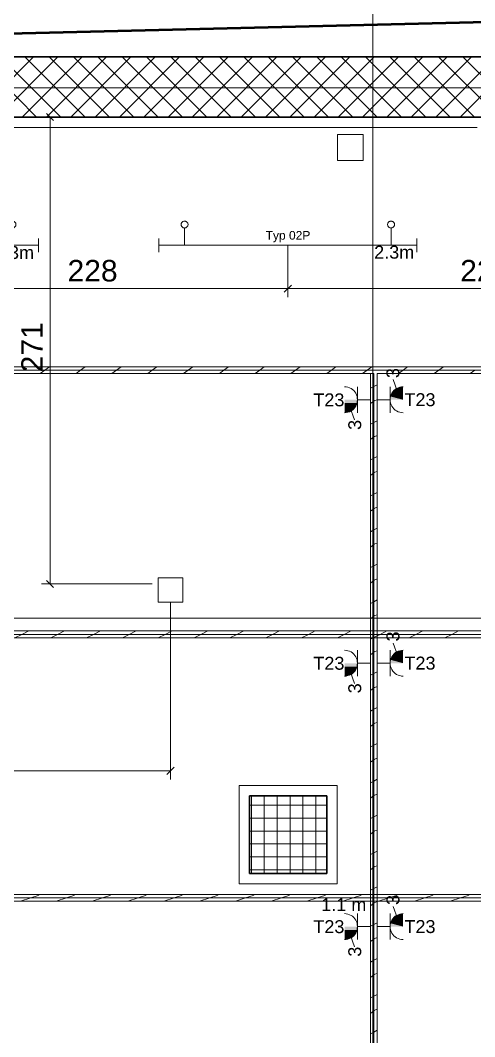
# Model space of a CAD drawing. Extents: x -1132 to 613, y -179 to 712.
# Drawn here: x -1045 to -992.2, y 151.1 to 269.1 of the extents above; entities that cross this region are included whole.
import ezdxf
from ezdxf.lldxf.tags import DXFTag

# ---------------------------------------------------------------- set-up
doc = ezdxf.new("R2010")
doc.units = 0
doc.layers.get('0').update_dxf_attribs({"lineweight": 13})
for name, color, linetype, lineweight in [('A-FLOR-____-OVHD', 7, 'Strichpunkt - Fein', 9), ('A-WALL-____-MCUT', 7, 'Continuous', 35), ('A-WALL-____-PATT', 7, 'Continuous', 35), ('A-WALL-FNSH-MCUT', 7, 'Continuous', 35), ('S-COLS-____-MCUT', 7, 'Continuous', 35), ('S-COLS-____-OTLN', 7, 'Continuous', 9), ('S-GRID-____-OTLN', 7, 'Continuous', 5)]:
    doc.layers.add(name, color=color, linetype=linetype, lineweight=lineweight)
for name, color, linetype, lineweight, true_color in [('EL01_VVV_Mass', 7, 'Continuous', 13, 0xb2b200), ('EL01_WAN_HLKS', 5, 'Continuous', 13, 0x0000ff), ('EL01_WAN_Kraft', 1, 'Continuous', 13, 0xff0000), ('EL01_WAN_Leuchten', 7, 'Continuous', 13, 0x0080ff), ('EL01_WAN_Leuchtentyp', 7, 'Continuous', 13, 0x0099ff), ('X_Geometrie', 3, 'Continuous', 50, 0x00ff00)]:
    doc.layers.add(name, color=color, linetype=linetype, lineweight=lineweight, true_color=true_color)
doc.styles.get("Standard").update_dxf_attribs({"font": 'arial.ttf'})
tags = doc.linetypes.add('_Rasterlinie_', pattern=[0.375, 0.2, -0.05, 0.075, -0.05]).pattern_tags.tags
tags[10:11] = [DXFTag(74, 4), DXFTag(75, 0), DXFTag(340, '0'), DXFTag(46, 1.0), DXFTag(50, 0.0), DXFTag(44, 0.0), DXFTag(45, 0.0)]
tags[8:9] = [DXFTag(74, 4), DXFTag(75, 0), DXFTag(340, '0'), DXFTag(46, 1.0), DXFTag(50, 0.0), DXFTag(44, 0.0), DXFTag(45, 0.0)]
tags[6:7] = [DXFTag(74, 4), DXFTag(75, 0), DXFTag(340, '0'), DXFTag(46, 1.0), DXFTag(50, 0.0), DXFTag(44, 0.0), DXFTag(45, 0.0)]
tags[4:5] = [DXFTag(74, 4), DXFTag(75, 0), DXFTag(340, '0'), DXFTag(46, 1.0), DXFTag(50, 0.0), DXFTag(44, 0.0), DXFTag(45, 0.0)]
tags = doc.linetypes.add('Strichpunkt - Fein', pattern=[0.2, 0.1, -0.05, 0, -0.05]).pattern_tags.tags
tags[10:11] = [DXFTag(74, 4), DXFTag(75, 0), DXFTag(340, '0'), DXFTag(46, 1.0), DXFTag(50, 0.0), DXFTag(44, 0.0), DXFTag(45, 0.0)]
tags[8:9] = [DXFTag(74, 4), DXFTag(75, 0), DXFTag(340, '0'), DXFTag(46, 1.0), DXFTag(50, 0.0), DXFTag(44, 0.0), DXFTag(45, 0.0)]
tags[6:7] = [DXFTag(74, 4), DXFTag(75, 0), DXFTag(340, '0'), DXFTag(46, 1.0), DXFTag(50, 0.0), DXFTag(44, 0.0), DXFTag(45, 0.0)]
tags[4:5] = [DXFTag(74, 4), DXFTag(75, 0), DXFTag(340, '0'), DXFTag(46, 1.0), DXFTag(50, 0.0), DXFTag(44, 0.0), DXFTag(45, 0.0)]

# ---------------------------------------------------------------- blocks, each defined once
blk = doc.blocks.new('Referenz-A0UNPDE96I', base_point=(-1115.89, -117.37))
at = {"layer": 'A-FLOR-____-OVHD', "color": 0, "linetype": 'Strichpunkt - Fein', "ltscale": 0.13}
for p, q in [((-991.91, 256.68), (-1072.91, 256.68)), ((-1008.16, 180.23), (-1019.56, 180.23)), ((-1019.56, 180.23), (-1019.56, 168.83)), ((-1008.16, 168.83), (-1008.16, 180.23)), ((-1019.56, 168.83), (-1008.16, 168.83))]:
    blk.add_line(p, q, dxfattribs=at)
at = {"layer": 'A-WALL-____-MCUT', "color": 0, "linetype": 'Continuous', "ltscale": 0.35}
for p, q in [((-921.91, 264.88), (-1103.81, 264.88)), ((-1103.81, 257.88), (-990.71, 257.88))]:
    blk.add_line(p, q, dxfattribs=at)
at = {"layer": 'A-WALL-____-MCUT', "color": 0, "linetype": 'Continuous', "lineweight": 9, "ltscale": 0.13}
for p, q in [((-924.21, 228.48), (-1079.41, 228.48)), ((-1003.91, 228.08), (-1004.31, 228.08)), ((-1003.91, 78.48), (-1003.91, 228.08)), ((-924.61, 197.79), (-1074.11, 197.79)), ((-924.61, 167.2), (-1079.01, 167.2))]:
    blk.add_line(p, q, dxfattribs=at)
at = {"layer": 'A-WALL-____-PATT', "color": 0, "linetype": 'Continuous', "lineweight": 9, "ltscale": 0.13}
for p, q in [((-1050.46, 257.88), (-1043.46, 264.88)), ((-1043.13, 257.88), (-1050.13, 264.88)), ((-1047.63, 257.88), (-1040.63, 264.88)), ((-1040.3, 257.88), (-1047.3, 264.88)), ((-1044.81, 257.88), (-1037.81, 264.88)), ((-1037.47, 257.88), (-1044.47, 264.88)), ((-1041.98, 257.88), (-1034.98, 264.88)), ((-1034.64, 257.88), (-1041.64, 264.88)), ((-1039.15, 257.88), (-1032.15, 264.88)), ((-1031.82, 257.88), (-1038.82, 264.88)), ((-1036.32, 257.88), (-1029.32, 264.88)), ((-1028.99, 257.88), (-1035.99, 264.88)), ((-1033.49, 257.88), (-1026.49, 264.88)), ((-1026.16, 257.88), (-1033.16, 264.88)), ((-1030.66, 257.88), (-1023.66, 264.88)), ((-1023.33, 257.88), (-1030.33, 264.88)), ((-1027.83, 257.88), (-1020.83, 264.88)), ((-1020.5, 257.88), (-1027.5, 264.88)), ((-1025.01, 257.88), (-1018.01, 264.88)), ((-1017.67, 257.88), (-1024.67, 264.88)), ((-1022.18, 257.88), (-1015.18, 264.88)), ((-1014.85, 257.88), (-1021.85, 264.88)), ((-1019.35, 257.88), (-1012.35, 264.88)), ((-1012.02, 257.88), (-1019.02, 264.88)), ((-1016.52, 257.88), (-1009.52, 264.88)), ((-1009.19, 257.88), (-1016.19, 264.88)), ((-1013.69, 257.88), (-1006.69, 264.88)), ((-1006.36, 257.88), (-1013.36, 264.88)), ((-1010.86, 257.88), (-1003.86, 264.88)), ((-1003.53, 257.88), (-1010.53, 264.88)), ((-1008.04, 257.88), (-1001.04, 264.88)), ((-1000.7, 257.88), (-1007.7, 264.88)), ((-1005.21, 257.88), (-998.21, 264.88)), ((-997.87, 257.88), (-1004.87, 264.88)), ((-1002.38, 257.88), (-995.38, 264.88)), ((-995.05, 257.88), (-1002.05, 264.88)), ((-999.55, 257.88), (-992.55, 264.88)), ((-992.22, 257.88), (-999.22, 264.88)), ((-996.72, 257.88), (-989.72, 264.88)), ((-989.39, 257.88), (-996.39, 264.88)), ((-993.89, 257.88), (-986.89, 264.88)), ((-986.56, 257.88), (-993.56, 264.88)), ((-1042.16, 228.48), (-1042.7, 228.08)), ((-1041.63, 228.88), (-1042.16, 228.48)), ((-1038, 228.48), (-1038.53, 228.08)), ((-1037.47, 228.88), (-1038, 228.48)), ((-1033.83, 228.48), (-1034.37, 228.08)), ((-1033.3, 228.88), (-1033.83, 228.48)), ((-1029.67, 228.48), (-1030.2, 228.08)), ((-1029.14, 228.88), (-1029.67, 228.48)), ((-1025.5, 228.48), (-1026.04, 228.08)), ((-1024.97, 228.88), (-1025.5, 228.48)), ((-1021.34, 228.48), (-1021.87, 228.08)), ((-1020.81, 228.88), (-1021.34, 228.48)), ((-1017.17, 228.48), (-1017.71, 228.08)), ((-1016.64, 228.88), (-1017.17, 228.48)), ((-1013.01, 228.48), (-1013.54, 228.08)), ((-1012.48, 228.88), (-1013.01, 228.48)), ((-1008.84, 228.48), (-1009.38, 228.08)), ((-1008.31, 228.88), (-1008.84, 228.48)), ((-1004.68, 228.48), (-1005.21, 228.08)), ((-1004.15, 228.88), (-1004.68, 228.48)), ((-1000.51, 228.48), (-1001.05, 228.08)), ((-999.98, 228.88), (-1000.51, 228.48)), ((-996.35, 228.48), (-996.88, 228.08)), ((-995.82, 228.88), (-996.35, 228.48)), ((-992.18, 228.48), (-992.72, 228.08)), ((-1003.51, 226.78), (-1003.91, 226.58)), ((-1003.91, 226.58), (-1004.31, 226.38)), ((-1003.91, 224.89), (-1004.31, 224.59)), ((-1003.84, 224.94), (-1003.91, 224.89)), ((-1003.51, 225.05), (-1003.8, 224.96)), ((-1003.91, 222.41), (-1004.31, 222.21)), ((-1003.51, 222.61), (-1003.91, 222.41)), ((-1003.84, 220.77), (-1003.91, 220.72)), ((-1003.51, 220.88), (-1003.79, 220.79)), ((-1003.91, 220.72), (-1004.31, 220.42)), ((-1003.51, 218.45), (-1003.91, 218.25)), ((-1003.91, 218.25), (-1004.31, 218.05)), ((-1003.91, 216.56), (-1004.31, 216.26)), ((-1003.84, 216.61), (-1003.91, 216.56)), ((-1003.51, 216.72), (-1003.79, 216.63)), ((-1003.91, 214.08), (-1004.31, 213.88)), ((-1003.51, 214.28), (-1003.91, 214.08)), ((-1003.51, 212.56), (-1003.79, 212.46)), ((-1003.91, 212.39), (-1004.31, 212.09)), ((-1003.84, 212.45), (-1003.91, 212.39)), ((-1003.51, 210.12), (-1003.91, 209.92)), ((-1003.91, 209.92), (-1004.31, 209.72)), ((-1003.91, 208.23), (-1004.31, 207.93)), ((-1003.84, 208.28), (-1003.91, 208.23)), ((-1003.51, 208.39), (-1003.79, 208.3)), ((-1003.91, 205.75), (-1004.31, 205.55)), ((-1003.51, 205.95), (-1003.91, 205.75)), ((-1003.51, 204.23), (-1003.79, 204.13)), ((-1003.91, 204.06), (-1004.31, 203.76)), ((-1003.84, 204.12), (-1003.91, 204.06)), ((-1003.91, 201.59), (-1004.31, 201.39)), ((-1003.51, 201.79), (-1003.91, 201.59)), ((-1003.91, 199.9), (-1004.31, 199.6)), ((-1003.84, 199.95), (-1003.91, 199.9)), ((-1003.51, 200.06), (-1003.79, 199.97)), ((-1044.83, 197.79), (-1045.63, 197.39)), ((-1044.03, 198.19), (-1044.83, 197.79)), ((-1040.67, 197.79), (-1041.47, 197.39)), ((-1039.87, 198.19), (-1040.67, 197.79)), ((-1036.5, 197.79), (-1037.3, 197.39)), ((-1035.7, 198.19), (-1036.5, 197.79)), ((-1032.34, 197.79), (-1033.14, 197.39)), ((-1031.54, 198.19), (-1032.34, 197.79)), ((-1028.17, 197.79), (-1028.97, 197.39)), ((-1027.37, 198.19), (-1028.17, 197.79)), ((-1024.01, 197.79), (-1024.81, 197.39)), ((-1023.21, 198.19), (-1024.01, 197.79)), ((-1019.84, 197.79), (-1020.64, 197.39)), ((-1019.04, 198.19), (-1019.84, 197.79)), ((-1015.68, 197.79), (-1016.48, 197.39)), ((-1014.88, 198.19), (-1015.68, 197.79)), ((-1011.51, 197.79), (-1012.31, 197.39)), ((-1010.71, 198.19), (-1011.51, 197.79)), ((-1007.35, 197.79), (-1008.15, 197.39)), ((-1006.55, 198.19), (-1007.35, 197.79)), ((-1003.91, 197.42), (-1004.31, 197.22)), ((-1003.51, 197.62), (-1003.91, 197.42)), ((-1003.18, 197.79), (-1003.51, 197.62)), ((-1002.38, 198.19), (-1003.18, 197.79)), ((-999.02, 197.79), (-999.82, 197.39)), ((-998.22, 198.19), (-999.02, 197.79)), ((-994.86, 197.79), (-995.66, 197.39)), ((-994.06, 198.19), (-994.86, 197.79)), ((-1003.91, 195.73), (-1004.31, 195.43)), ((-1003.84, 195.79), (-1003.91, 195.73)), ((-1003.51, 195.9), (-1003.79, 195.8)), ((-1003.91, 193.26), (-1004.31, 193.06)), ((-1003.51, 193.46), (-1003.91, 193.26)), ((-1003.91, 191.57), (-1004.31, 191.27)), ((-1003.84, 191.62), (-1003.91, 191.57)), ((-1003.51, 191.73), (-1003.79, 191.64)), ((-1003.91, 189.09), (-1004.31, 188.89)), ((-1003.51, 189.29), (-1003.91, 189.09)), ((-1003.91, 187.4), (-1004.31, 187.1)), ((-1003.84, 187.46), (-1003.91, 187.4)), ((-1003.51, 187.57), (-1003.79, 187.47)), ((-1003.91, 184.93), (-1004.31, 184.73)), ((-1003.51, 185.13), (-1003.91, 184.93)), ((-1003.91, 183.24), (-1004.31, 182.94)), ((-1003.84, 183.29), (-1003.91, 183.24)), ((-1003.51, 183.4), (-1003.79, 183.31)), ((-1003.91, 180.76), (-1004.31, 180.56)), ((-1003.51, 180.96), (-1003.91, 180.76)), ((-1003.91, 179.07), (-1004.31, 178.77)), ((-1003.84, 179.13), (-1003.91, 179.07)), ((-1003.51, 179.24), (-1003.79, 179.14)), ((-1003.91, 176.6), (-1004.31, 176.4)), ((-1003.51, 176.8), (-1003.91, 176.6)), ((-1003.91, 174.91), (-1004.31, 174.61)), ((-1003.84, 174.96), (-1003.91, 174.91)), ((-1003.51, 175.07), (-1003.79, 174.98)), ((-1003.91, 172.43), (-1004.31, 172.23)), ((-1003.51, 172.63), (-1003.91, 172.43)), ((-1003.91, 170.74), (-1004.31, 170.44)), ((-1003.84, 170.8), (-1003.91, 170.74)), ((-1003.51, 170.91), (-1003.79, 170.82)), ((-1003.91, 168.27), (-1004.31, 168.07)), ((-1003.51, 168.47), (-1003.91, 168.27)), ((-1043.8, 167.2), (-1045, 166.8)), ((-1042.94, 167.48), (-1043.8, 167.2)), ((-1042.74, 167.6), (-1042.9, 167.52)), ((-1039.64, 167.2), (-1040.84, 166.8)), ((-1038.78, 167.48), (-1039.64, 167.2)), ((-1038.58, 167.6), (-1038.73, 167.52)), ((-1035.47, 167.2), (-1036.67, 166.8)), ((-1034.61, 167.48), (-1035.47, 167.2)), ((-1034.41, 167.6), (-1034.57, 167.52)), ((-1031.31, 167.2), (-1032.51, 166.8)), ((-1030.45, 167.48), (-1031.31, 167.2)), ((-1030.25, 167.6), (-1030.4, 167.52)), ((-1027.14, 167.2), (-1028.34, 166.8)), ((-1026.28, 167.48), (-1027.14, 167.2)), ((-1026.08, 167.6), (-1026.24, 167.52)), ((-1022.98, 167.2), (-1024.18, 166.8)), ((-1022.12, 167.48), (-1022.98, 167.2)), ((-1021.92, 167.6), (-1022.07, 167.52)), ((-1018.81, 167.2), (-1020.01, 166.8)), ((-1017.95, 167.48), (-1018.81, 167.2)), ((-1017.75, 167.6), (-1017.91, 167.52)), ((-1014.65, 167.2), (-1015.85, 166.8)), ((-1013.79, 167.48), (-1014.65, 167.2)), ((-1013.59, 167.6), (-1013.74, 167.52)), ((-1010.48, 167.2), (-1011.68, 166.8)), ((-1009.62, 167.48), (-1010.48, 167.2)), ((-1009.42, 167.6), (-1009.58, 167.52)), ((-1006.32, 167.2), (-1007.52, 166.8)), ((-1005.46, 167.48), (-1006.32, 167.2)), ((-1005.26, 167.6), (-1005.41, 167.52)), ((-1003.91, 166.58), (-1004.31, 166.28)), ((-1003.84, 166.63), (-1003.91, 166.58)), ((-1003.51, 166.74), (-1003.79, 166.65)), ((-1002.15, 167.2), (-1003.35, 166.8)), ((-1001.29, 167.48), (-1002.15, 167.2)), ((-1001.09, 167.6), (-1001.25, 167.52)), ((-997.99, 167.2), (-999.19, 166.8)), ((-997.13, 167.48), (-997.99, 167.2)), ((-996.93, 167.6), (-997.08, 167.52)), ((-993.83, 167.2), (-995.03, 166.8)), ((-992.96, 167.48), (-993.83, 167.2)), ((-992.76, 167.6), (-992.92, 167.52)), ((-1003.91, 164.1), (-1004.31, 163.9)), ((-1003.51, 164.3), (-1003.91, 164.1)), ((-1003.91, 162.41), (-1004.31, 162.11)), ((-1003.84, 162.47), (-1003.91, 162.41)), ((-1003.51, 162.58), (-1003.79, 162.49)), ((-1003.91, 159.94), (-1004.31, 159.74)), ((-1003.51, 160.14), (-1003.91, 159.94)), ((-1003.91, 158.25), (-1004.31, 157.95)), ((-1003.84, 158.31), (-1003.91, 158.25)), ((-1003.51, 158.41), (-1003.79, 158.32)), ((-1003.51, 155.97), (-1003.91, 155.77)), ((-1003.91, 155.77), (-1004.31, 155.57)), ((-1003.91, 154.08), (-1004.31, 153.78)), ((-1003.84, 154.14), (-1003.91, 154.08)), ((-1003.51, 154.25), (-1003.79, 154.16)), ((-1003.91, 151.61), (-1004.31, 151.41)), ((-1003.51, 151.81), (-1003.91, 151.61))]:
    blk.add_line(p, q, dxfattribs=at)
at = {"layer": 'A-WALL-FNSH-MCUT', "color": 0, "linetype": 'Continuous', "lineweight": 9, "ltscale": 0.13}
for p, q in [((-923.81, 228.88), (-1079.81, 228.88)), ((-1079.01, 228.08), (-1004.31, 228.08)), ((-1004.31, 228.08), (-1004.31, 78.48)), ((-1003.51, 228.08), (-924.61, 228.08)), ((-1003.51, 78.48), (-1003.51, 228.08)), ((-924.61, 198.19), (-1074.11, 198.19)), ((-1074.11, 197.39), (-924.61, 197.39)), ((-924.61, 167.6), (-1079.01, 167.6)), ((-1079.01, 166.8), (-924.61, 166.8))]:
    blk.add_line(p, q, dxfattribs=at)
at = {"layer": 'S-COLS-____-MCUT', "color": 0, "linetype": 'Continuous', "ltscale": 0.35}
for p, q in [((-1018.36, 179.03), (-1018.36, 170.03)), ((-1009.36, 179.03), (-1018.36, 179.03)), ((-1009.36, 170.03), (-1009.36, 179.03)), ((-1018.36, 170.03), (-1009.36, 170.03))]:
    blk.add_line(p, q, dxfattribs=at)
at = {"layer": 'S-COLS-____-OTLN', "color": 0, "linetype": 'Continuous', "ltscale": 0.13}
for p, q in [((-1018.15, 170.03), (-1018.15, 179.03)), ((-1016.65, 170.03), (-1016.65, 179.03)), ((-1015.15, 170.03), (-1015.15, 179.03)), ((-1013.65, 170.03), (-1013.65, 179.03)), ((-1012.15, 170.03), (-1012.15, 179.03)), ((-1010.65, 170.03), (-1010.65, 179.03)), ((-1018.36, 177.95), (-1009.36, 177.95)), ((-1018.36, 176.45), (-1009.36, 176.45)), ((-1018.36, 174.95), (-1009.36, 174.95)), ((-1018.36, 173.45), (-1009.36, 173.45)), ((-1018.36, 171.95), (-1009.36, 171.95)), ((-1018.36, 170.45), (-1009.36, 170.45))]:
    blk.add_line(p, q, dxfattribs=at)
at = {"layer": 'S-GRID-____-OTLN', "color": 0, "linetype": '_Rasterlinie_', "ltscale": 0.13}
for p, q in [((-1004.01, -113.6), (-1004.01, 631.48)), ((-1107.61, 261.28), (119.38, 261.28)), ((-1107.61, 199.68), (103.38, 199.68))]:
    blk.add_line(p, q, dxfattribs=at)
at = {"layer": 'X_Geometrie', "color": 0, "linetype": 'Continuous', "ltscale": 0.5}
blk.add_line((-1107.61, 266.12), (-130.74, 289.53), dxfattribs=at)
blk = doc.blocks.new('LED-Langfeldleuchte 37W-A0UNPDX76I', base_point=(-1028.91, 242.19))
at = {"color": 0, "lineweight": -2}
for p, q in [((-1026.28, 245.55), (-1026.3, 245.5)), ((-1026.26, 245.59), (-1026.28, 245.55)), ((-1026.23, 245.64), (-1026.26, 245.59)), ((-1026.19, 245.68), (-1026.23, 245.64)), ((-1026.15, 245.71), (-1026.19, 245.68)), ((-1026.11, 245.74), (-1026.15, 245.71)), ((-1026.06, 245.76), (-1026.11, 245.74)), ((-1026.01, 245.78), (-1026.06, 245.76)), ((-1025.96, 245.79), (-1026.01, 245.78)), ((-1025.91, 245.79), (-1025.96, 245.79)), ((-1025.86, 245.79), (-1025.91, 245.79)), ((-1025.81, 245.78), (-1025.86, 245.79)), ((-1025.76, 245.76), (-1025.81, 245.78)), ((-1025.71, 245.74), (-1025.76, 245.76)), ((-1025.67, 245.71), (-1025.71, 245.74)), ((-1025.63, 245.68), (-1025.67, 245.71)), ((-1025.59, 245.64), (-1025.63, 245.68)), ((-1025.56, 245.59), (-1025.59, 245.64)), ((-1025.54, 245.55), (-1025.56, 245.59)), ((-1025.52, 245.5), (-1025.54, 245.55)), ((-1002.28, 245.55), (-1002.3, 245.5)), ((-1002.26, 245.59), (-1002.28, 245.55)), ((-1002.23, 245.64), (-1002.26, 245.59)), ((-1002.19, 245.68), (-1002.23, 245.64)), ((-1002.15, 245.71), (-1002.19, 245.68)), ((-1002.11, 245.74), (-1002.15, 245.71)), ((-1002.06, 245.76), (-1002.11, 245.74)), ((-1002.01, 245.78), (-1002.06, 245.76)), ((-1001.96, 245.79), (-1002.01, 245.78)), ((-1001.91, 245.79), (-1001.96, 245.79)), ((-1001.86, 245.79), (-1001.91, 245.79)), ((-1001.81, 245.78), (-1001.86, 245.79)), ((-1001.76, 245.76), (-1001.81, 245.78)), ((-1001.71, 245.74), (-1001.76, 245.76)), ((-1001.67, 245.71), (-1001.71, 245.74)), ((-1001.63, 245.68), (-1001.67, 245.71)), ((-1001.59, 245.64), (-1001.63, 245.68)), ((-1001.56, 245.59), (-1001.59, 245.64)), ((-1001.54, 245.55), (-1001.56, 245.59)), ((-1001.52, 245.5), (-1001.54, 245.55)), ((-1026.3, 245.5), (-1026.31, 245.45)), ((-1026.31, 245.45), (-1026.31, 245.39)), ((-1026.31, 245.39), (-1026.31, 245.34)), ((-1026.31, 245.34), (-1026.3, 245.29)), ((-1026.3, 245.29), (-1026.28, 245.24)), ((-1026.28, 245.24), (-1026.26, 245.19)), ((-1026.26, 245.19), (-1026.23, 245.15)), ((-1026.23, 245.15), (-1026.19, 245.11)), ((-1026.19, 245.11), (-1026.15, 245.08)), ((-1026.15, 245.08), (-1026.11, 245.05)), ((-1026.11, 245.05), (-1026.06, 245.02)), ((-1026.06, 245.02), (-1026.01, 245.01)), ((-1026.01, 245.01), (-1025.96, 245)), ((-1025.96, 245), (-1025.91, 244.99)), ((-1025.91, 244.99), (-1025.86, 245)), ((-1025.91, 242.99), (-1025.91, 244.99)), ((-1025.86, 245), (-1025.81, 245.01)), ((-1025.81, 245.01), (-1025.76, 245.02)), ((-1025.76, 245.02), (-1025.71, 245.05)), ((-1025.71, 245.05), (-1025.67, 245.08)), ((-1025.67, 245.08), (-1025.63, 245.11)), ((-1025.63, 245.11), (-1025.59, 245.15)), ((-1025.59, 245.15), (-1025.56, 245.19)), ((-1025.56, 245.19), (-1025.54, 245.24)), ((-1025.54, 245.24), (-1025.52, 245.29)), ((-1025.51, 245.45), (-1025.52, 245.5)), ((-1025.52, 245.29), (-1025.51, 245.34)), ((-1025.51, 245.39), (-1025.51, 245.45)), ((-1025.51, 245.34), (-1025.51, 245.39)), ((-1002.3, 245.5), (-1002.31, 245.45)), ((-1002.31, 245.45), (-1002.31, 245.39)), ((-1002.31, 245.39), (-1002.31, 245.34)), ((-1002.31, 245.34), (-1002.3, 245.29)), ((-1002.3, 245.29), (-1002.28, 245.24)), ((-1002.28, 245.24), (-1002.26, 245.19)), ((-1002.26, 245.19), (-1002.23, 245.15)), ((-1002.23, 245.15), (-1002.19, 245.11)), ((-1002.19, 245.11), (-1002.15, 245.08)), ((-1002.15, 245.08), (-1002.11, 245.05)), ((-1002.11, 245.05), (-1002.06, 245.02)), ((-1002.06, 245.02), (-1002.01, 245.01)), ((-1002.01, 245.01), (-1001.96, 245)), ((-1001.96, 245), (-1001.91, 244.99)), ((-1001.91, 244.99), (-1001.86, 245)), ((-1001.91, 242.99), (-1001.91, 244.99)), ((-1001.86, 245), (-1001.81, 245.01)), ((-1001.81, 245.01), (-1001.76, 245.02)), ((-1001.76, 245.02), (-1001.71, 245.05)), ((-1001.71, 245.05), (-1001.67, 245.08)), ((-1001.67, 245.08), (-1001.63, 245.11)), ((-1001.63, 245.11), (-1001.59, 245.15)), ((-1001.59, 245.15), (-1001.56, 245.19)), ((-1001.56, 245.19), (-1001.54, 245.24)), ((-1001.54, 245.24), (-1001.52, 245.29)), ((-1001.51, 245.45), (-1001.52, 245.5)), ((-1001.52, 245.29), (-1001.51, 245.34)), ((-1001.51, 245.39), (-1001.51, 245.45)), ((-1001.51, 245.34), (-1001.51, 245.39)), ((-1028.91, 242.19), (-1028.91, 243.79)), ((-998.91, 242.19), (-998.91, 243.79)), ((-1028.91, 242.99), (-998.91, 242.99))]:
    blk.add_line(p, q, dxfattribs=at)
blk = doc.blocks.new('Bemerkung 1-A0UNPDX96I', base_point=(-1016.49, 243.64))
at = {"color": 0, "lineweight": -2, "insert": (-1016.49, 244.64), "char_height": 1, "attachment_point": 1}
blk.add_mtext('{\\fArial;Typ 02P}', dxfattribs=at)
blk = doc.blocks.new('Bauteilbeschriftung-A0UNPDXB6I', base_point=(-1003.87, 241.43))
at = {"color": 0, "linetype": 'ByBlock', "lineweight": -2, "ltscale": 0.13, "insert": (-1003.87, 242.93), "char_height": 1.5, "attachment_point": 1}
blk.add_mtext('{\\fArial;2.3m}', dxfattribs=at)
blk = doc.blocks.new('Maß-A0UNPE4F6I', base_point=(-1014.32, 236.95))
at = {"color": 0, "lineweight": -2}
for p, q in [((-1013.91, 236.95), (-1013.91, 242.99)), ((-968.26, 236.95), (-968.26, 242.99)), ((-1013.5, 238.36), (-1014.32, 237.53)), ((-1013.91, 237.95), (-968.26, 237.95)), ((-967.85, 238.36), (-968.67, 237.53))]:
    blk.add_line(p, q, dxfattribs=at)
at = {"color": 0, "lineweight": -2, "insert": (-993.87, 241.28), "char_height": 2.5, "attachment_point": 1}
blk.add_mtext('{\\fArial;228}', dxfattribs=at)
blk = doc.blocks.new('Maß-A0UNPEIP6I', base_point=(-1104.23, 180.95))
at = {"color": 0, "lineweight": -2}
for p, q in [((-1027.55, 180.95), (-1027.55, 201.52)), ((-1103.81, 180.95), (-1103.81, 199.68)), ((-1104.23, 181.53), (-1103.4, 182.36)), ((-1027.55, 181.95), (-1103.81, 181.95)), ((-1027.97, 181.53), (-1027.14, 182.36))]:
    blk.add_line(p, q, dxfattribs=at)
at = {"color": 0, "lineweight": -2, "insert": (-1068.2, 185.28), "char_height": 2.5, "attachment_point": 1}
blk.add_mtext('{\\fArial;381}', dxfattribs=at)
blk = doc.blocks.new('Steckdose T23_ AP_ 3-fach-A0UNPELX6I', base_point=(-1003.51, 192.95))
at = {"color": 0, "lineweight": -2}
for p, q in [((-1002.01, 192.95), (-1002.01, 195.95)), ((-1001.16, 195.37), (-1001.67, 196.79)), ((-1000.71, 195.93), (-1000.51, 195.95)), ((-1002, 194.64), (-1001.96, 194.84)), ((-1001.96, 194.84), (-1001.9, 195.02)), ((-1001.9, 195.02), (-1001.81, 195.2)), ((-1001.81, 195.2), (-1001.7, 195.36)), ((-1001.7, 195.36), (-1001.57, 195.51)), ((-1001.57, 195.51), (-1001.43, 195.64)), ((-1001.43, 195.64), (-1001.26, 195.75)), ((-1001.26, 195.75), (-1001.09, 195.83)), ((-1001.09, 195.83), (-1000.9, 195.9)), ((-1000.9, 195.9), (-1000.71, 195.93)), ((-1002.01, 194.45), (-1003.51, 194.45)), ((-1002.01, 194.45), (-1002, 194.64)), ((-1002, 194.25), (-1002.01, 194.45)), ((-1001.96, 194.06), (-1002, 194.25)), ((-1001.9, 193.87), (-1001.96, 194.06)), ((-1001.81, 193.7), (-1001.9, 193.87)), ((-1001.7, 193.53), (-1001.81, 193.7)), ((-1001.57, 193.39), (-1001.7, 193.53)), ((-1001.43, 193.26), (-1001.57, 193.39)), ((-1001.26, 193.15), (-1001.43, 193.26)), ((-1001.09, 193.06), (-1001.26, 193.15)), ((-1000.9, 193), (-1001.09, 193.06)), ((-1000.71, 192.96), (-1000.9, 193)), ((-1000.51, 192.95), (-1000.71, 192.96))]:
    blk.add_line(p, q, dxfattribs=at)
for points in [[(-1000.9, 195.9), (-1000.51, 195.9), (-1000.51, 195.95)], [(-1002.01, 194.45), (-1000.51, 194.45), (-1001.96, 194.84)], [(-1001.96, 194.84), (-1000.51, 194.84), (-1001.81, 195.2)], [(-1000.51, 194.45), (-1001.96, 194.84), (-1000.51, 194.84)], [(-1001.81, 195.2), (-1000.51, 195.2), (-1001.57, 195.51)], [(-1000.51, 194.84), (-1001.81, 195.2), (-1000.51, 195.2)], [(-1001.57, 195.51), (-1000.51, 195.51), (-1001.26, 195.75)], [(-1000.51, 195.2), (-1001.57, 195.51), (-1000.51, 195.51)], [(-1001.26, 195.75), (-1000.51, 195.75), (-1000.9, 195.9)], [(-1000.51, 195.51), (-1001.26, 195.75), (-1000.51, 195.75)], [(-1000.51, 195.75), (-1000.9, 195.9), (-1000.51, 195.9)]]:
    blk.add_solid(points, dxfattribs=at)
at = {"color": 0, "lineweight": -2, "insert": (-1002.44, 196.97), "char_height": 1.5, "attachment_point": 1, "rotation": 90}
blk.add_mtext('{\\fArial;3}', dxfattribs=at)
at = {"color": 0, "lineweight": -2, "insert": (-1000.35, 195.21), "char_height": 1.5, "attachment_point": 1}
blk.add_mtext('{\\fArial;T23}', dxfattribs=at)
blk = doc.blocks.new('Steckdose T23_ AP_ 3-fach-A0UNPEST6I', base_point=(-1010.95, 221.54))
at = {"color": 0, "lineweight": -2}
for p, q in [((-1007.31, 226.54), (-1007.12, 226.53)), ((-1007.12, 226.53), (-1006.92, 226.49)), ((-1006.92, 226.49), (-1006.74, 226.42)), ((-1006.74, 226.42), (-1006.56, 226.34)), ((-1006.56, 226.34), (-1006.4, 226.23)), ((-1006.4, 226.23), (-1006.25, 226.1)), ((-1006.25, 226.1), (-1006.12, 225.95)), ((-1006.12, 225.95), (-1006.01, 225.79)), ((-1006.01, 225.79), (-1005.93, 225.61)), ((-1005.93, 225.61), (-1005.86, 225.43)), ((-1005.81, 226.54), (-1005.81, 223.54)), ((-1006.01, 224.29), (-1006.12, 224.13)), ((-1005.93, 224.46), (-1006.01, 224.29)), ((-1005.86, 224.65), (-1005.93, 224.46)), ((-1005.86, 225.43), (-1005.83, 225.23)), ((-1005.83, 224.84), (-1005.86, 224.65)), ((-1005.83, 225.23), (-1005.81, 225.04)), ((-1005.81, 225.04), (-1005.83, 224.84)), ((-1005.81, 225.04), (-1004.31, 225.04)), ((-1007.12, 223.55), (-1007.31, 223.54)), ((-1006.92, 223.59), (-1007.12, 223.55)), ((-1006.74, 223.65), (-1006.92, 223.59)), ((-1006.56, 223.74), (-1006.74, 223.65)), ((-1006.67, 224.11), (-1006.16, 222.7)), ((-1006.4, 223.85), (-1006.56, 223.74)), ((-1006.25, 223.98), (-1006.4, 223.85)), ((-1006.12, 224.13), (-1006.25, 223.98))]:
    blk.add_line(p, q, dxfattribs=at)
for points in [[(-1005.86, 224.65), (-1007.31, 224.65), (-1005.81, 225.04)], [(-1007.31, 224.65), (-1005.81, 225.04), (-1007.31, 225.04)], [(-1006.01, 224.29), (-1007.31, 224.29), (-1005.86, 224.65)], [(-1007.31, 224.29), (-1005.86, 224.65), (-1007.31, 224.65)], [(-1006.25, 223.98), (-1007.31, 223.98), (-1006.01, 224.29)], [(-1007.31, 223.98), (-1006.01, 224.29), (-1007.31, 224.29)], [(-1006.56, 223.74), (-1007.31, 223.74), (-1006.25, 223.98)], [(-1007.31, 223.74), (-1006.25, 223.98), (-1007.31, 223.98)], [(-1006.92, 223.59), (-1007.31, 223.59), (-1006.56, 223.74)], [(-1007.31, 223.59), (-1006.56, 223.74), (-1007.31, 223.74)], [(-1007.31, 223.54), (-1006.92, 223.59), (-1007.31, 223.59)]]:
    blk.add_solid(points, dxfattribs=at)
at = {"color": 0, "lineweight": -2, "insert": (-1010.94, 225.78), "char_height": 1.5, "attachment_point": 1}
blk.add_mtext('{\\fArial;T23}', dxfattribs=at)
at = {"color": 0, "lineweight": -2, "insert": (-1006.88, 221.54), "char_height": 1.5, "attachment_point": 1, "rotation": 90}
blk.add_mtext('{\\fArial;3}', dxfattribs=at)
blk = doc.blocks.new('LED-Langfeldleuchte 37W-A0UNPEY96I', base_point=(-1072.91, 242.19))
at = {"color": 0, "lineweight": -2}
for p, q in [((-1070.28, 245.55), (-1070.3, 245.5)), ((-1070.26, 245.59), (-1070.28, 245.55)), ((-1070.23, 245.64), (-1070.26, 245.59)), ((-1070.2, 245.68), (-1070.23, 245.64)), ((-1070.16, 245.71), (-1070.2, 245.68)), ((-1070.11, 245.74), (-1070.16, 245.71)), ((-1070.07, 245.76), (-1070.11, 245.74)), ((-1070.02, 245.78), (-1070.07, 245.76)), ((-1069.96, 245.79), (-1070.02, 245.78)), ((-1069.91, 245.79), (-1069.96, 245.79)), ((-1069.86, 245.79), (-1069.91, 245.79)), ((-1069.81, 245.78), (-1069.86, 245.79)), ((-1069.76, 245.76), (-1069.81, 245.78)), ((-1069.71, 245.74), (-1069.76, 245.76)), ((-1069.67, 245.71), (-1069.71, 245.74)), ((-1069.63, 245.68), (-1069.67, 245.71)), ((-1069.6, 245.64), (-1069.63, 245.68)), ((-1069.57, 245.59), (-1069.6, 245.64)), ((-1069.54, 245.55), (-1069.57, 245.59)), ((-1069.53, 245.5), (-1069.54, 245.55)), ((-1046.28, 245.55), (-1046.3, 245.5)), ((-1046.26, 245.59), (-1046.28, 245.55)), ((-1046.23, 245.64), (-1046.26, 245.59)), ((-1046.2, 245.68), (-1046.23, 245.64)), ((-1046.16, 245.71), (-1046.2, 245.68)), ((-1046.11, 245.74), (-1046.16, 245.71)), ((-1046.07, 245.76), (-1046.11, 245.74)), ((-1046.02, 245.78), (-1046.07, 245.76)), ((-1045.96, 245.79), (-1046.02, 245.78)), ((-1045.91, 245.79), (-1045.96, 245.79)), ((-1045.86, 245.79), (-1045.91, 245.79)), ((-1045.81, 245.78), (-1045.86, 245.79)), ((-1045.76, 245.76), (-1045.81, 245.78)), ((-1045.71, 245.74), (-1045.76, 245.76)), ((-1045.67, 245.71), (-1045.71, 245.74)), ((-1045.63, 245.68), (-1045.67, 245.71)), ((-1045.6, 245.64), (-1045.63, 245.68)), ((-1045.57, 245.59), (-1045.6, 245.64)), ((-1045.54, 245.55), (-1045.57, 245.59)), ((-1045.53, 245.5), (-1045.54, 245.55)), ((-1070.3, 245.5), (-1070.31, 245.45)), ((-1070.31, 245.45), (-1070.31, 245.39)), ((-1070.31, 245.39), (-1070.31, 245.34)), ((-1070.31, 245.34), (-1070.3, 245.29)), ((-1070.3, 245.29), (-1070.28, 245.24)), ((-1070.28, 245.24), (-1070.26, 245.19)), ((-1070.26, 245.19), (-1070.23, 245.15)), ((-1070.23, 245.15), (-1070.2, 245.11)), ((-1070.2, 245.11), (-1070.16, 245.08)), ((-1070.16, 245.08), (-1070.11, 245.05)), ((-1070.11, 245.05), (-1070.07, 245.02)), ((-1070.07, 245.02), (-1070.02, 245.01)), ((-1070.02, 245.01), (-1069.96, 245)), ((-1069.96, 245), (-1069.91, 244.99)), ((-1069.91, 244.99), (-1069.86, 245)), ((-1069.91, 242.99), (-1069.91, 244.99)), ((-1069.86, 245), (-1069.81, 245.01)), ((-1069.81, 245.01), (-1069.76, 245.02)), ((-1069.76, 245.02), (-1069.71, 245.05)), ((-1069.71, 245.05), (-1069.67, 245.08)), ((-1069.67, 245.08), (-1069.63, 245.11)), ((-1069.63, 245.11), (-1069.6, 245.15)), ((-1069.6, 245.15), (-1069.57, 245.19)), ((-1069.57, 245.19), (-1069.54, 245.24)), ((-1069.54, 245.24), (-1069.53, 245.29)), ((-1069.52, 245.45), (-1069.53, 245.5)), ((-1069.53, 245.29), (-1069.52, 245.34)), ((-1069.51, 245.39), (-1069.52, 245.45)), ((-1069.52, 245.34), (-1069.51, 245.39)), ((-1046.3, 245.5), (-1046.31, 245.45)), ((-1046.31, 245.45), (-1046.31, 245.39)), ((-1046.31, 245.39), (-1046.31, 245.34)), ((-1046.31, 245.34), (-1046.3, 245.29)), ((-1046.3, 245.29), (-1046.28, 245.24)), ((-1046.28, 245.24), (-1046.26, 245.19)), ((-1046.26, 245.19), (-1046.23, 245.15)), ((-1046.23, 245.15), (-1046.2, 245.11)), ((-1046.2, 245.11), (-1046.16, 245.08)), ((-1046.16, 245.08), (-1046.11, 245.05)), ((-1046.11, 245.05), (-1046.07, 245.02)), ((-1046.07, 245.02), (-1046.02, 245.01)), ((-1046.02, 245.01), (-1045.96, 245)), ((-1045.96, 245), (-1045.91, 244.99)), ((-1045.91, 244.99), (-1045.86, 245)), ((-1045.91, 242.99), (-1045.91, 244.99)), ((-1045.86, 245), (-1045.81, 245.01)), ((-1045.81, 245.01), (-1045.76, 245.02)), ((-1045.76, 245.02), (-1045.71, 245.05)), ((-1045.71, 245.05), (-1045.67, 245.08)), ((-1045.67, 245.08), (-1045.63, 245.11)), ((-1045.63, 245.11), (-1045.6, 245.15)), ((-1045.6, 245.15), (-1045.57, 245.19)), ((-1045.57, 245.19), (-1045.54, 245.24)), ((-1045.54, 245.24), (-1045.53, 245.29)), ((-1045.52, 245.45), (-1045.53, 245.5)), ((-1045.53, 245.29), (-1045.52, 245.34)), ((-1045.51, 245.39), (-1045.52, 245.45)), ((-1045.52, 245.34), (-1045.51, 245.39)), ((-1072.91, 242.19), (-1072.91, 243.79)), ((-1042.91, 242.19), (-1042.91, 243.79)), ((-1072.91, 242.99), (-1042.91, 242.99))]:
    blk.add_line(p, q, dxfattribs=at)
blk = doc.blocks.new('Bauteilbeschriftung-A0UNPEYD6I', base_point=(-1048.07, 241.39))
at = {"color": 0, "linetype": 'ByBlock', "lineweight": -2, "ltscale": 0.13, "insert": (-1048.07, 242.89), "char_height": 1.5, "attachment_point": 1}
blk.add_mtext('{\\fArial;2.3m}', dxfattribs=at)
blk = doc.blocks.new('Steckdose T23_ AP_ 3-fach-A0UNPF1F6I', base_point=(-1003.51, 162.36))
at = {"color": 0, "lineweight": -2}
for p, q in [((-1002.01, 162.36), (-1002.01, 165.36)), ((-1001.16, 164.78), (-1001.67, 166.2)), ((-1001.09, 165.24), (-1000.9, 165.31)), ((-1000.9, 165.31), (-1000.71, 165.34)), ((-1000.71, 165.34), (-1000.51, 165.36)), ((-1002, 164.05), (-1001.96, 164.24)), ((-1001.96, 164.24), (-1001.9, 164.43)), ((-1001.9, 164.43), (-1001.81, 164.61)), ((-1001.81, 164.61), (-1001.7, 164.77)), ((-1001.7, 164.77), (-1001.57, 164.92)), ((-1001.57, 164.92), (-1001.43, 165.05)), ((-1001.43, 165.05), (-1001.26, 165.16)), ((-1001.26, 165.16), (-1001.09, 165.24)), ((-1002.01, 163.86), (-1003.51, 163.86)), ((-1002.01, 163.86), (-1002, 164.05)), ((-1002, 163.66), (-1002.01, 163.86)), ((-1001.96, 163.47), (-1002, 163.66)), ((-1001.9, 163.28), (-1001.96, 163.47)), ((-1001.81, 163.11), (-1001.9, 163.28)), ((-1001.7, 162.94), (-1001.81, 163.11)), ((-1001.57, 162.8), (-1001.7, 162.94)), ((-1001.43, 162.67), (-1001.57, 162.8)), ((-1001.26, 162.56), (-1001.43, 162.67)), ((-1001.09, 162.47), (-1001.26, 162.56)), ((-1000.9, 162.41), (-1001.09, 162.47)), ((-1000.71, 162.37), (-1000.9, 162.41)), ((-1000.51, 162.36), (-1000.71, 162.37))]:
    blk.add_line(p, q, dxfattribs=at)
for points in [[(-1001.26, 165.16), (-1000.51, 165.16), (-1000.9, 165.31)], [(-1000.9, 165.31), (-1000.51, 165.31), (-1000.51, 165.36)], [(-1000.51, 165.16), (-1000.9, 165.31), (-1000.51, 165.31)], [(-1002.01, 163.86), (-1000.51, 163.86), (-1001.96, 164.24)], [(-1001.96, 164.24), (-1000.51, 164.24), (-1001.81, 164.61)], [(-1000.51, 163.86), (-1001.96, 164.24), (-1000.51, 164.24)], [(-1001.81, 164.61), (-1000.51, 164.61), (-1001.57, 164.92)], [(-1000.51, 164.24), (-1001.81, 164.61), (-1000.51, 164.61)], [(-1001.57, 164.92), (-1000.51, 164.92), (-1001.26, 165.16)], [(-1000.51, 164.61), (-1001.57, 164.92), (-1000.51, 164.92)], [(-1000.51, 164.92), (-1001.26, 165.16), (-1000.51, 165.16)]]:
    blk.add_solid(points, dxfattribs=at)
at = {"color": 0, "lineweight": -2, "insert": (-1002.44, 166.37), "char_height": 1.5, "attachment_point": 1, "rotation": 90}
blk.add_mtext('{\\fArial;3}', dxfattribs=at)
at = {"color": 0, "lineweight": -2, "insert": (-1000.35, 164.61), "char_height": 1.5, "attachment_point": 1}
blk.add_mtext('{\\fArial;T23}', dxfattribs=at)
blk = doc.blocks.new('Deckendose UP-A0UNPF1R6I', base_point=(-1008.14, 252.84))
at = {"color": 0, "lineweight": -2}
for p, q in [((-1008.14, 255.84), (-1005.14, 255.84)), ((-1008.14, 252.84), (-1008.14, 255.84)), ((-1005.14, 255.84), (-1005.14, 252.84)), ((-1005.14, 252.84), (-1008.14, 252.84))]:
    blk.add_line(p, q, dxfattribs=at)
blk = doc.blocks.new('Steckdose T23_ AP_ 3-fach-A0UNPFD96I', base_point=(-1010.95, 160.36))
at = {"color": 0, "lineweight": -2}
for p, q in [((-1007.31, 165.36), (-1007.12, 165.34)), ((-1007.12, 165.34), (-1006.92, 165.31)), ((-1006.92, 165.31), (-1006.74, 165.24)), ((-1005.81, 165.36), (-1005.81, 162.36)), ((-1006.74, 165.24), (-1006.56, 165.16)), ((-1006.56, 165.16), (-1006.4, 165.05)), ((-1006.4, 165.05), (-1006.25, 164.92)), ((-1006.25, 164.92), (-1006.12, 164.77)), ((-1006.12, 164.77), (-1006.01, 164.61)), ((-1006.01, 164.61), (-1005.93, 164.43)), ((-1005.93, 164.43), (-1005.86, 164.24)), ((-1005.86, 164.24), (-1005.83, 164.05)), ((-1006.67, 162.93), (-1006.16, 161.51)), ((-1006.12, 162.94), (-1006.25, 162.8)), ((-1006.01, 163.11), (-1006.12, 162.94)), ((-1005.93, 163.28), (-1006.01, 163.11)), ((-1005.86, 163.47), (-1005.93, 163.28)), ((-1005.83, 163.66), (-1005.86, 163.47)), ((-1005.83, 164.05), (-1005.81, 163.86)), ((-1005.81, 163.86), (-1005.83, 163.66)), ((-1005.81, 163.86), (-1004.31, 163.86)), ((-1007.12, 162.37), (-1007.31, 162.36)), ((-1006.92, 162.41), (-1007.12, 162.37)), ((-1006.74, 162.47), (-1006.92, 162.41)), ((-1006.56, 162.56), (-1006.74, 162.47)), ((-1006.4, 162.67), (-1006.56, 162.56)), ((-1006.25, 162.8), (-1006.4, 162.67))]:
    blk.add_line(p, q, dxfattribs=at)
for points in [[(-1005.86, 163.47), (-1007.31, 163.47), (-1005.81, 163.86)], [(-1007.31, 163.47), (-1005.81, 163.86), (-1007.31, 163.86)], [(-1006.01, 163.11), (-1007.31, 163.11), (-1005.86, 163.47)], [(-1007.31, 163.11), (-1005.86, 163.47), (-1007.31, 163.47)], [(-1006.25, 162.8), (-1007.31, 162.8), (-1006.01, 163.11)], [(-1007.31, 162.8), (-1006.01, 163.11), (-1007.31, 163.11)], [(-1006.56, 162.56), (-1007.31, 162.56), (-1006.25, 162.8)], [(-1007.31, 162.56), (-1006.25, 162.8), (-1007.31, 162.8)], [(-1006.92, 162.41), (-1007.31, 162.41), (-1006.56, 162.56)], [(-1007.31, 162.41), (-1006.56, 162.56), (-1007.31, 162.56)], [(-1007.31, 162.36), (-1006.92, 162.41), (-1007.31, 162.41)]]:
    blk.add_solid(points, dxfattribs=at)
at = {"color": 0, "lineweight": -2, "insert": (-1010.94, 164.6), "char_height": 1.5, "attachment_point": 1}
blk.add_mtext('{\\fArial;T23}', dxfattribs=at)
at = {"color": 0, "lineweight": -2, "insert": (-1006.88, 160.36), "char_height": 1.5, "attachment_point": 1, "rotation": 90}
blk.add_mtext('{\\fArial;3}', dxfattribs=at)
blk = doc.blocks.new('Absolute Höhe-A0UNPFDB6I', base_point=(-1010.02, 165.66))
at = {"color": 0, "lineweight": -2, "insert": (-1010.02, 167.16), "char_height": 1.5, "attachment_point": 1}
blk.add_mtext('{\\fArial;1.1 m}', dxfattribs=at)
blk = doc.blocks.new('Maß-A0UNPFH76I', base_point=(-1059.97, 236.95))
at = {"color": 0, "lineweight": -2}
for p, q in [((-1059.56, 236.95), (-1059.56, 242.99)), ((-1013.91, 236.95), (-1013.91, 242.99)), ((-1059.15, 238.36), (-1059.97, 237.53)), ((-1059.56, 237.95), (-1013.91, 237.95)), ((-1013.5, 238.36), (-1014.32, 237.53))]:
    blk.add_line(p, q, dxfattribs=at)
at = {"color": 0, "lineweight": -2, "insert": (-1039.52, 241.28), "char_height": 2.5, "attachment_point": 1}
blk.add_mtext('{\\fArial;228}', dxfattribs=at)
blk = doc.blocks.new('Maß-A0UNPFHT6I', base_point=(-1044.89, 203.23))
at = {"color": 0, "lineweight": -2}
for p, q in [((-1042.55, 257.88), (-1024.36, 257.88)), ((-1041.97, 258.29), (-1041.14, 257.46)), ((-1041.55, 203.65), (-1041.55, 257.88)), ((-1042.55, 203.65), (-1029.68, 203.65)), ((-1041.97, 204.06), (-1041.14, 203.23))]:
    blk.add_line(p, q, dxfattribs=at)
at = {"color": 0, "lineweight": -2, "insert": (-1044.89, 228.22), "char_height": 2.5, "attachment_point": 1, "rotation": 90}
blk.add_mtext('{\\fArial;271}', dxfattribs=at)
blk = doc.blocks.new('Steckdose T23_ AP_ 3-fach-A0UNPFPD6I', base_point=(-1003.51, 223.54))
at = {"color": 0, "lineweight": -2}
for p, q in [((-1001.16, 225.96), (-1001.67, 227.38)), ((-1002.01, 223.54), (-1002.01, 226.54)), ((-1001.96, 225.43), (-1001.9, 225.61)), ((-1001.9, 225.61), (-1001.81, 225.79)), ((-1001.81, 225.79), (-1001.7, 225.95)), ((-1001.7, 225.95), (-1001.57, 226.1)), ((-1001.57, 226.1), (-1001.43, 226.23)), ((-1001.43, 226.23), (-1001.26, 226.34)), ((-1001.26, 226.34), (-1001.09, 226.42)), ((-1001.09, 226.42), (-1000.9, 226.49)), ((-1000.9, 226.49), (-1000.71, 226.53)), ((-1000.71, 226.53), (-1000.51, 226.54)), ((-1002.01, 225.04), (-1003.51, 225.04)), ((-1002.01, 225.04), (-1002, 225.23)), ((-1002, 224.84), (-1002.01, 225.04)), ((-1002, 225.23), (-1001.96, 225.43)), ((-1001.96, 224.65), (-1002, 224.84)), ((-1001.9, 224.46), (-1001.96, 224.65)), ((-1001.81, 224.29), (-1001.9, 224.46)), ((-1001.7, 224.13), (-1001.81, 224.29)), ((-1001.57, 223.98), (-1001.7, 224.13)), ((-1001.43, 223.85), (-1001.57, 223.98)), ((-1001.26, 223.74), (-1001.43, 223.85)), ((-1001.09, 223.65), (-1001.26, 223.74)), ((-1000.9, 223.59), (-1001.09, 223.65)), ((-1000.71, 223.55), (-1000.9, 223.59)), ((-1000.51, 223.54), (-1000.71, 223.55))]:
    blk.add_line(p, q, dxfattribs=at)
for points in [[(-1001.96, 225.43), (-1000.51, 225.43), (-1001.81, 225.79)], [(-1001.81, 225.79), (-1000.51, 225.79), (-1001.57, 226.1)], [(-1000.51, 225.43), (-1001.81, 225.79), (-1000.51, 225.79)], [(-1001.57, 226.1), (-1000.51, 226.1), (-1001.26, 226.34)], [(-1000.51, 225.79), (-1001.57, 226.1), (-1000.51, 226.1)], [(-1001.26, 226.34), (-1000.51, 226.34), (-1000.9, 226.49)], [(-1000.51, 226.1), (-1001.26, 226.34), (-1000.51, 226.34)], [(-1000.9, 226.49), (-1000.51, 226.49), (-1000.51, 226.54)], [(-1000.51, 226.34), (-1000.9, 226.49), (-1000.51, 226.49)], [(-1002.01, 225.04), (-1000.51, 225.04), (-1001.96, 225.43)], [(-1000.51, 225.04), (-1001.96, 225.43), (-1000.51, 225.43)]]:
    blk.add_solid(points, dxfattribs=at)
at = {"color": 0, "lineweight": -2, "insert": (-1002.44, 227.56), "char_height": 1.5, "attachment_point": 1, "rotation": 90}
blk.add_mtext('{\\fArial;3}', dxfattribs=at)
at = {"color": 0, "lineweight": -2, "insert": (-1000.35, 225.8), "char_height": 1.5, "attachment_point": 1}
blk.add_mtext('{\\fArial;T23}', dxfattribs=at)
blk = doc.blocks.new('Bodendose (multi) UP-A0UNPG0B6I', base_point=(-1028.97, 201.52))
at = {"color": 0, "lineweight": -2}
for p, q in [((-1028.97, 204.36), (-1026.13, 204.36)), ((-1028.97, 201.52), (-1028.97, 204.36)), ((-1026.13, 204.36), (-1026.13, 201.52)), ((-1026.13, 201.52), (-1028.97, 201.52))]:
    blk.add_line(p, q, dxfattribs=at)
blk = doc.blocks.new('Steckdose T23_ AP_ 3-fach-A0UNPG8X6I', base_point=(-1010.95, 190.95))
at = {"color": 0, "lineweight": -2}
for p, q in [((-1007.31, 195.95), (-1007.12, 195.93)), ((-1005.81, 195.95), (-1005.81, 192.95)), ((-1007.12, 195.93), (-1006.92, 195.9)), ((-1006.92, 195.9), (-1006.74, 195.83)), ((-1006.74, 195.83), (-1006.56, 195.75)), ((-1006.56, 195.75), (-1006.4, 195.64)), ((-1006.4, 195.64), (-1006.25, 195.51)), ((-1006.25, 195.51), (-1006.12, 195.36)), ((-1006.12, 195.36), (-1006.01, 195.2)), ((-1006.01, 195.2), (-1005.93, 195.02)), ((-1005.93, 195.02), (-1005.86, 194.84)), ((-1005.86, 194.84), (-1005.83, 194.64)), ((-1006.01, 193.7), (-1006.12, 193.53)), ((-1005.93, 193.87), (-1006.01, 193.7)), ((-1005.86, 194.06), (-1005.93, 193.87)), ((-1005.83, 194.25), (-1005.86, 194.06)), ((-1005.83, 194.64), (-1005.81, 194.45)), ((-1005.81, 194.45), (-1005.83, 194.25)), ((-1005.81, 194.45), (-1004.31, 194.45)), ((-1007.12, 192.96), (-1007.31, 192.95)), ((-1006.92, 193), (-1007.12, 192.96)), ((-1006.74, 193.06), (-1006.92, 193)), ((-1006.56, 193.15), (-1006.74, 193.06)), ((-1006.67, 193.52), (-1006.16, 192.1)), ((-1006.4, 193.26), (-1006.56, 193.15)), ((-1006.25, 193.39), (-1006.4, 193.26)), ((-1006.12, 193.53), (-1006.25, 193.39))]:
    blk.add_line(p, q, dxfattribs=at)
for points in [[(-1005.86, 194.06), (-1007.31, 194.06), (-1005.81, 194.45)], [(-1007.31, 194.06), (-1005.81, 194.45), (-1007.31, 194.45)], [(-1006.01, 193.7), (-1007.31, 193.7), (-1005.86, 194.06)], [(-1007.31, 193.7), (-1005.86, 194.06), (-1007.31, 194.06)], [(-1006.25, 193.39), (-1007.31, 193.39), (-1006.01, 193.7)], [(-1007.31, 193.39), (-1006.01, 193.7), (-1007.31, 193.7)], [(-1006.56, 193.15), (-1007.31, 193.15), (-1006.25, 193.39)], [(-1007.31, 193.15), (-1006.25, 193.39), (-1007.31, 193.39)], [(-1006.92, 193), (-1007.31, 193), (-1006.56, 193.15)], [(-1007.31, 193), (-1006.56, 193.15), (-1007.31, 193.15)], [(-1007.31, 192.95), (-1006.92, 193), (-1007.31, 193)]]:
    blk.add_solid(points, dxfattribs=at)
at = {"color": 0, "lineweight": -2, "insert": (-1010.94, 195.19), "char_height": 1.5, "attachment_point": 1}
blk.add_mtext('{\\fArial;T23}', dxfattribs=at)
at = {"color": 0, "lineweight": -2, "insert": (-1006.88, 190.95), "char_height": 1.5, "attachment_point": 1, "rotation": 90}
blk.add_mtext('{\\fArial;3}', dxfattribs=at)

msp = doc.modelspace()

# ---------------------------------------------------------------- block references
at = {"color": 9, "lineweight": 25, "ltscale": 0.25, "true_color": 0xc0c0c0}
msp.add_blockref('Referenz-A0UNPDE96I', (-1115.89, -117.37), dxfattribs=at)
at = {"layer": 'EL01_VVV_Mass', "linetype": 'Continuous', "ltscale": 0.13}
for name, p in [('Maß-A0UNPFHT6I', (-1044.89, 203.23)), ('Maß-A0UNPFH76I', (-1059.97, 236.95)), ('Maß-A0UNPE4F6I', (-1014.32, 236.95)), ('Maß-A0UNPEIP6I', (-1104.23, 180.95))]:
    msp.add_blockref(name, p, dxfattribs=at)
at = {"layer": 'EL01_WAN_HLKS', "linetype": 'Continuous', "ltscale": 0.13}
msp.add_blockref('Deckendose UP-A0UNPF1R6I', (-1008.14, 252.84), dxfattribs=at)
at = {"layer": 'EL01_WAN_Kraft', "color": 1, "linetype": 'Continuous', "ltscale": 0.13, "true_color": 0xff0000}
for name, p in [('Steckdose T23_ AP_ 3-fach-A0UNPFPD6I', (-1003.51, 223.54)), ('Steckdose T23_ AP_ 3-fach-A0UNPEST6I', (-1010.95, 221.54)), ('Bodendose (multi) UP-A0UNPG0B6I', (-1028.97, 201.52)), ('Steckdose T23_ AP_ 3-fach-A0UNPELX6I', (-1003.51, 192.95)), ('Steckdose T23_ AP_ 3-fach-A0UNPG8X6I', (-1010.95, 190.95)), ('Steckdose T23_ AP_ 3-fach-A0UNPF1F6I', (-1003.51, 162.36)), ('Steckdose T23_ AP_ 3-fach-A0UNPFD96I', (-1010.95, 160.36))]:
    msp.add_blockref(name, p, dxfattribs=at)
at = {"layer": 'EL01_WAN_Kraft', "ltscale": 0.13}
msp.add_blockref('Absolute Höhe-A0UNPFDB6I', (-1010.02, 165.66), dxfattribs=at)
at = {"layer": 'EL01_WAN_Leuchten', "ltscale": 0.13}
for name, p in [('LED-Langfeldleuchte 37W-A0UNPEY96I', (-1072.91, 242.19)), ('LED-Langfeldleuchte 37W-A0UNPDX76I', (-1028.91, 242.19)), ('Bauteilbeschriftung-A0UNPEYD6I', (-1048.07, 241.39)), ('Bauteilbeschriftung-A0UNPDXB6I', (-1003.87, 241.43))]:
    msp.add_blockref(name, p, dxfattribs=at)
at = {"layer": 'EL01_WAN_Leuchtentyp', "ltscale": 0.13}
msp.add_blockref('Bemerkung 1-A0UNPDX96I', (-1016.49, 243.64), dxfattribs=at)

doc.saveas('drawing.dxf')
